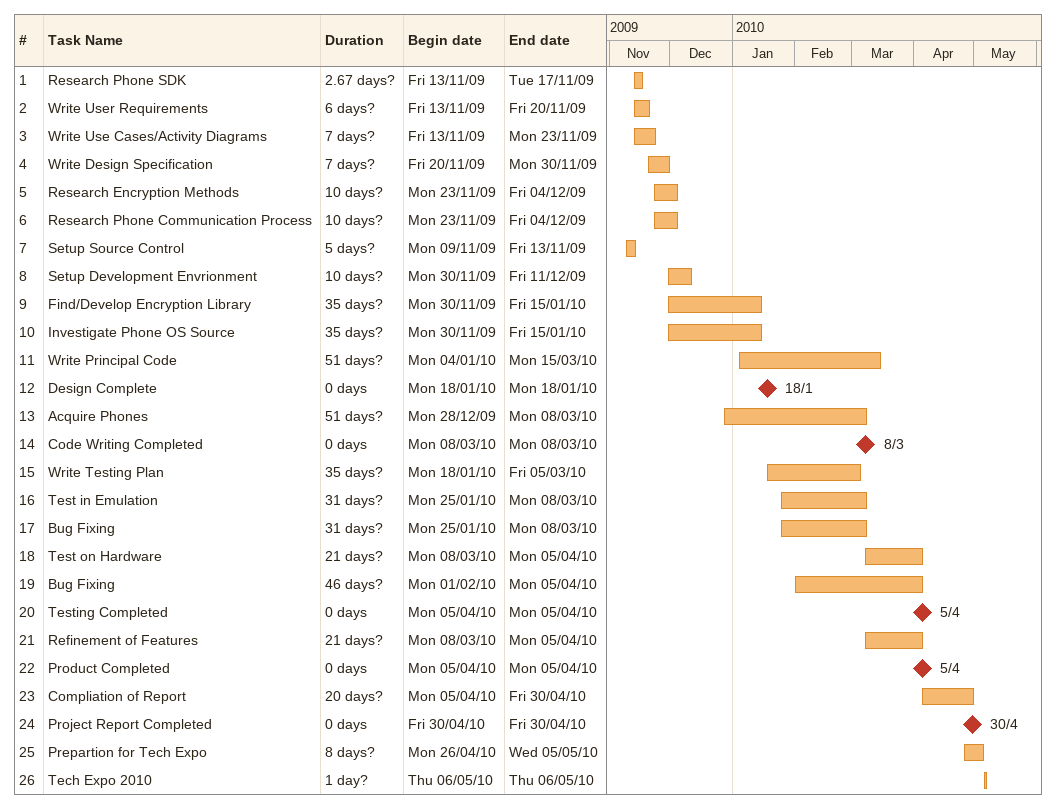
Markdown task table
| ID | Task | Duration | Start | Finish |
|---|---|---|---|---|
| 1 | Research Phone SDK | 2.67d? | 2009-11-13 | 2009-11-17 |
| 2 | Write User Requirements | 6d? | 2009-11-13 | 2009-11-20 |
| 3 | Write Use Cases/Activity Diagrams | 7d? | 2009-11-13 | 2009-11-23 |
| 4 | Write Design Specification | 7d? | 2009-11-20 | 2009-11-30 |
| 5 | Research Encryption Methods | 10d? | 2009-11-23 | 2009-12-04 |
| 6 | Research Phone Communication Process | 10d? | 2009-11-23 | 2009-12-04 |
| 7 | Setup Source Control | 5d? | 2009-11-09 | 2009-11-13 |
| 8 | Setup Development Envrionment | 10d? | 2009-11-30 | 2009-12-11 |
| 9 | Find/Develop Encryption Library | 35d? | 2009-11-30 | 2010-01-15 |
| 10 | Investigate Phone OS Source | 35d? | 2009-11-30 | 2010-01-15 |
| 11 | Write Principal Code | 51d? | 2010-01-04 | 2010-03-15 |
| 12 | Design Complete | 0d | 2010-01-18 | 2010-01-18 |
| 13 | Acquire Phones | 51d? | 2009-12-28 | 2010-03-08 |
| 14 | Code Writing Completed | 0d | 2010-03-08 | 2010-03-08 |
| 15 | Write Testing Plan | 35d? | 2010-01-18 | 2010-03-05 |
| 16 | Test in Emulation | 31d? | 2010-01-25 | 2010-03-08 |
| 17 | Bug Fixing | 31d? | 2010-01-25 | 2010-03-08 |
| 18 | Test on Hardware | 21d? | 2010-03-08 | 2010-04-05 |
| 19 | Bug Fixing | 46d? | 2010-02-01 | 2010-04-05 |
| 20 | Testing Completed | 0d | 2010-04-05 | 2010-04-05 |
| 21 | Refinement of Features | 21d? | 2010-03-08 | 2010-04-05 |
| 22 | Product Completed | 0d | 2010-04-05 | 2010-04-05 |
| 23 | Compliation of Report | 20d? | 2010-04-05 | 2010-04-30 |
| 24 | Project Report Completed | 0d | 2010-04-30 | 2010-04-30 |
| 25 | Prepartion for Tech Expo | 8d? | 2010-04-26 | 2010-05-05 |
| 26 | Tech Expo 2010 | 1d? | 2010-05-06 | 2010-05-06 |
